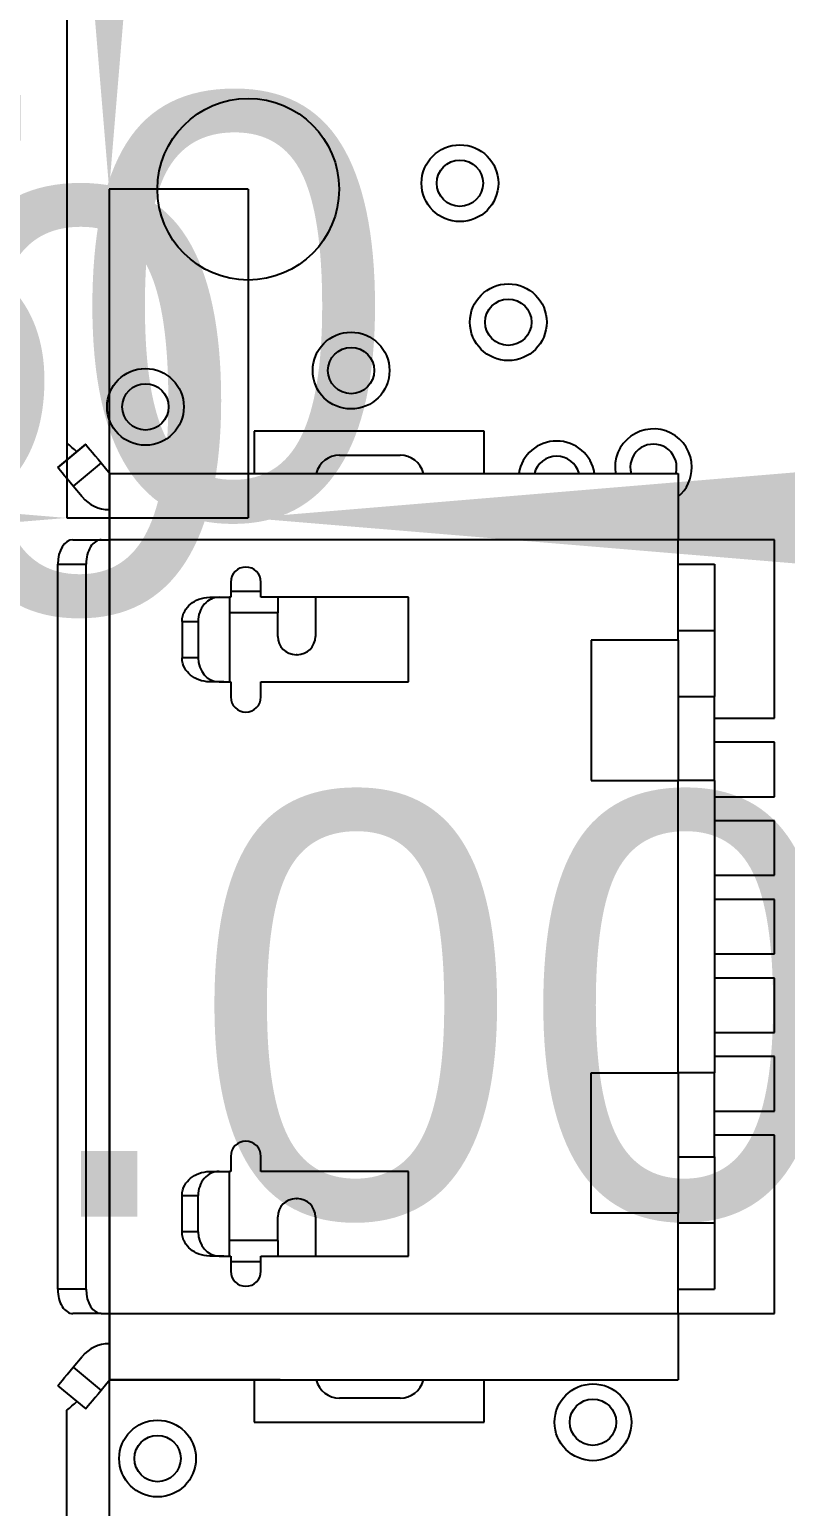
# Model space of a CAD drawing. Extents: x 68 to 194, y 85 to 140.
# Drawn here: x 78.48 to 84.72, y 100.55 to 112.77 of the extents above; entities that cross this region are included whole.
import ezdxf
from ezdxf.enums import TextEntityAlignment as Align

# ---------------------------------------------------------------- set-up
doc = ezdxf.new("R2010")
doc.units = 0
doc.layers.get('0').update_dxf_attribs({"linetype": 'CONTINUOUS'})
for name, color, linetype in [('Dimension001', 7, 'CONTINUOUS'), ('Dimension003', 7, 'CONTINUOUS'), ('Dimension006', 7, 'CONTINUOUS'), ('View004', 7, 'CONTINUOUS')]:
    doc.layers.add(name, color=color, linetype=linetype)
doc.styles.get("Standard").update_dxf_attribs({"font": 'arial.ttf'})
doc.dimstyles.get("Standard").update_dxf_attribs({"dimscale": 0, "dimtxt": 2.5, "dimasz": 2.5, "dimexe": 1.25, "dimexo": 0.625, "dimtad": 1, "dimtxsty": 'STANDARD', "dimcen": 2.5, "dimazin": 3, "dimtfac": 1, "dimtmove": 0, "dimatfit": 3})

# ---------------------------------------------------------------- blocks, each defined once
blk = doc.blocks.new('*Dimension001')
at = {"color": 0}
for points in [[(73.7167, 127.95), (74.55, 127.95), (74.1333, 122.95)], [(73.7167, 87.95), (74.55, 87.95), (74.1333, 92.95)]]:
    blk.add_solid(points, dxfattribs=at)
at = {"layer": 'Dimension001'}
for p, q in [((78.7833, 122.95), (74.1333, 122.95)), ((74.1333, 122.95), (74.1333, 92.95)), ((78.7833, 92.95), (74.1333, 92.95))]:
    blk.add_line(p, q, dxfattribs=at)
blk.add_text('30.00', height=3.5, dxfattribs=at).set_placement((74.1333, 107.95), align=Align.CENTER)
blk = doc.blocks.new('*Dimension003')
at = {"color": 0}
for points in [[(78.7167, 116.45), (79.55, 116.45), (79.1333, 111.45)], [(78.7167, 89.45), (79.55, 89.45), (79.1333, 94.45)]]:
    blk.add_solid(points, dxfattribs=at)
at = {"layer": 'Dimension003'}
for p, q in [((80.2833, 111.45), (79.1333, 111.45)), ((79.1333, 111.45), (79.1333, 94.45)), ((80.2833, 94.45), (79.1333, 94.45))]:
    blk.add_line(p, q, dxfattribs=at)
blk.add_text('17.00', height=3.5, dxfattribs=at).set_placement((79.1333, 102.95), align=Align.CENTER)
blk = doc.blocks.new('*Dimension006')
at = {"color": 0}
for points in [[(73.7833, 108.315), (73.7833, 109.148), (78.7833, 108.731)], [(85.2833, 108.315), (85.2833, 109.148), (80.2833, 108.731)]]:
    blk.add_solid(points, dxfattribs=at)
at = {"layer": 'Dimension006'}
for p, q in [((78.7833, 111.45), (78.7833, 108.731)), ((80.2833, 111.45), (80.2833, 108.731)), ((78.7833, 108.731), (80.2833, 108.731))]:
    blk.add_line(p, q, dxfattribs=at)
blk.add_text('1.50', height=3.5, dxfattribs=at).set_placement((76.7648, 108.731), align=Align.CENTER)

msp = doc.modelspace()

# ---------------------------------------------------------------- linework, layer by layer
at = {"layer": 'View004'}
for p, q in [((78.7833, 122.95), (78.7833, 109.35)), ((78.7833, 122.95), (78.7833, 109.35)), ((82.2333, 109.45), (80.3333, 109.45)), ((80.3333, 109.45), (80.3333, 109.1)), ((82.2333, 109.45), (80.3333, 109.45)), ((80.3333, 109.45), (80.3333, 109.1)), ((82.2333, 109.1), (82.2333, 109.45)), ((82.2333, 109.1), (82.2333, 109.45)), ((78.9392, 109.34), (78.7083, 109.148)), ((78.7083, 109.148), (78.9392, 109.34)), ((78.9392, 109.34), (78.7083, 109.148)), ((78.7083, 109.148), (78.9392, 109.34)), ((81.0383, 109.25), (81.5383, 109.25)), ((81.0383, 109.25), (81.5383, 109.25)), ((79.0669, 109.186), (78.836, 108.995)), ((79.0669, 109.186), (78.836, 108.995)), ((79.0669, 109.186), (79.1383, 109.1)), ((79.0669, 109.186), (79.1383, 109.1)), ((78.9104, 108.905), (78.836, 108.995)), ((78.9104, 108.905), (78.836, 108.995)), ((79.1383, 109.1), (83.8383, 109.1)), ((79.1383, 109.1), (83.8383, 109.1)), ((79.1383, 108.8), (79.1336, 108.8)), ((79.1383, 108.8), (79.1336, 108.8)), ((78.8331, 108.55), (79.0676, 108.55)), ((78.8331, 108.55), (79.0676, 108.55)), ((79.0676, 108.55), (79.1383, 108.55)), ((79.0676, 108.55), (79.1383, 108.55)), ((79.1383, 102.15), (79.1383, 108.55)), ((79.1383, 102.15), (79.1383, 108.55)), ((83.8383, 108.55), (79.1383, 108.55)), ((83.8383, 108.55), (79.1383, 108.55)), ((83.8383, 107.72), (83.8383, 108.55)), ((83.8383, 107.72), (83.8383, 108.55)), ((84.6333, 108.55), (83.8383, 108.55)), ((84.6333, 108.55), (83.8383, 108.55)), ((84.6333, 107.075), (84.6333, 108.55)), ((84.6333, 107.075), (84.6333, 108.55)), ((78.7083, 102.35), (78.7083, 108.35)), ((78.7083, 102.35), (78.7083, 108.35)), ((78.7083, 108.35), (78.9428, 108.35)), ((78.7083, 108.35), (78.9428, 108.35)), ((78.9428, 102.35), (78.9428, 108.35)), ((78.9428, 102.35), (78.9428, 108.35)), ((83.8383, 108.35), (84.1383, 108.35)), ((83.8383, 108.35), (84.1383, 108.35)), ((80.1383, 108.2), (80.1383, 108.075)), ((80.1383, 108.2), (80.1383, 108.075)), ((80.3883, 108.075), (80.3883, 108.2)), ((80.3883, 108.075), (80.3883, 108.2)), ((79.9667, 108.075), (80.0417, 108.075)), ((79.9667, 108.075), (80.0417, 108.075)), ((80.0417, 108.075), (80.1283, 108.075)), ((80.0417, 108.075), (80.1283, 108.075)), ((80.1383, 108.075), (80.1283, 108.075)), ((80.1283, 108.075), (80.1283, 107.375)), ((80.1383, 108.075), (80.1283, 108.075)), ((80.1283, 108.075), (80.1283, 107.375)), ((80.3883, 108.123), (80.1383, 108.123)), ((80.3883, 108.123), (80.1383, 108.123)), ((81.6083, 108.075), (80.3883, 108.075)), ((81.6083, 108.075), (80.3883, 108.075)), ((80.8383, 108.075), (80.8383, 107.75)), ((80.8383, 108.075), (80.8383, 107.75)), ((81.6083, 107.375), (81.6083, 108.075)), ((81.6083, 107.375), (81.6083, 108.075)), ((80.5283, 107.946), (80.1283, 107.946)), ((80.5283, 107.946), (80.1283, 107.946)), ((80.5283, 107.75), (80.5283, 107.946)), ((80.5283, 107.75), (80.5283, 107.946)), ((79.7357, 107.875), (79.7357, 107.575)), ((79.7357, 107.875), (79.7357, 107.575)), ((79.7357, 107.875), (79.8685, 107.875)), ((79.7357, 107.875), (79.8685, 107.875)), ((79.8685, 107.875), (79.8685, 107.575)), ((79.8685, 107.875), (79.8685, 107.575)), ((83.8383, 107.8), (84.1383, 107.8)), ((83.8383, 107.8), (84.1383, 107.8)), ((84.1383, 107.8), (84.1383, 107.253)), ((84.1383, 107.8), (84.1383, 107.253)), ((83.8383, 107.72), (83.1183, 107.72)), ((83.1183, 107.72), (83.1183, 106.56)), ((83.8383, 107.72), (83.1183, 107.72)), ((83.1183, 107.72), (83.1183, 106.56)), ((83.8383, 107.72), (83.8383, 106.56)), ((83.8383, 107.72), (83.8383, 106.56)), ((79.8685, 107.575), (79.7357, 107.575)), ((79.8685, 107.575), (79.7357, 107.575)), ((80.6883, 107.6), (80.6783, 107.6)), ((80.6883, 107.6), (80.6783, 107.6)), ((80.0821, 107.375), (79.9667, 107.375)), ((80.0417, 107.375), (79.9667, 107.375)), ((80.0821, 107.375), (79.9667, 107.375)), ((80.0417, 107.375), (79.9667, 107.375)), ((80.0417, 107.375), (80.1283, 107.375)), ((80.0417, 107.375), (80.1283, 107.375)), ((80.1283, 107.375), (80.1383, 107.375)), ((80.1283, 107.375), (80.1383, 107.375)), ((80.1383, 107.375), (80.1383, 107.25)), ((80.1383, 107.375), (80.1383, 107.25)), ((80.3883, 107.25), (80.3883, 107.375)), ((80.3883, 107.375), (81.6083, 107.375)), ((80.3883, 107.25), (80.3883, 107.375)), ((80.3883, 107.375), (81.6083, 107.375)), ((83.8383, 107.253), (84.1383, 107.253)), ((83.8383, 107.253), (84.1383, 107.253)), ((84.1383, 106.56), (84.1383, 107.253)), ((84.1383, 106.56), (84.1383, 107.253)), ((84.1383, 107.075), (84.6333, 107.075)), ((84.1383, 107.075), (84.6333, 107.075)), ((84.6333, 106.875), (84.1383, 106.875)), ((84.6333, 106.875), (84.1383, 106.875)), ((84.6333, 106.425), (84.6333, 106.875)), ((84.6333, 106.425), (84.6333, 106.875)), ((83.1183, 106.56), (83.8383, 106.56)), ((83.1183, 106.56), (83.8383, 106.56)), ((83.8383, 104.14), (83.8383, 106.56)), ((83.8383, 104.14), (83.8383, 106.56)), ((84.1383, 106.56), (84.1383, 104.14)), ((84.1383, 106.56), (84.1383, 104.14)), ((84.1383, 106.425), (84.6333, 106.425)), ((84.1383, 106.425), (84.6333, 106.425)), ((84.6333, 106.225), (84.1383, 106.225)), ((84.6333, 106.225), (84.1383, 106.225)), ((84.6333, 105.775), (84.6333, 106.225)), ((84.6333, 105.775), (84.6333, 106.225)), ((84.1383, 105.775), (84.6333, 105.775)), ((84.1383, 105.775), (84.6333, 105.775)), ((84.6333, 105.575), (84.1383, 105.575)), ((84.6333, 105.575), (84.1383, 105.575)), ((84.6333, 105.125), (84.6333, 105.575)), ((84.6333, 105.125), (84.6333, 105.575)), ((84.1383, 105.125), (84.6333, 105.125)), ((84.1383, 105.125), (84.6333, 105.125)), ((84.6333, 104.925), (84.1383, 104.925)), ((84.6333, 104.925), (84.1383, 104.925)), ((84.6333, 104.475), (84.6333, 104.925)), ((84.6333, 104.475), (84.6333, 104.925)), ((84.1383, 104.475), (84.6333, 104.475)), ((84.1383, 104.475), (84.6333, 104.475)), ((84.6333, 104.275), (84.1383, 104.275)), ((84.6333, 104.275), (84.1383, 104.275)), ((84.6333, 103.825), (84.6333, 104.275)), ((84.6333, 103.825), (84.6333, 104.275)), ((83.1183, 102.98), (83.1183, 104.14)), ((83.1183, 104.14), (83.8383, 104.14)), ((83.1183, 102.98), (83.1183, 104.14)), ((83.1183, 104.14), (83.8383, 104.14)), ((83.8383, 104.14), (83.8383, 102.98)), ((83.8383, 104.14), (83.8383, 102.98)), ((84.1383, 103.447), (84.1383, 104.14)), ((84.1383, 103.447), (84.1383, 104.14)), ((84.1383, 103.825), (84.6333, 103.825)), ((84.1383, 103.825), (84.6333, 103.825)), ((84.6333, 103.625), (84.1383, 103.625)), ((84.6333, 103.625), (84.1383, 103.625)), ((84.6333, 102.15), (84.6333, 103.625)), ((84.6333, 102.15), (84.6333, 103.625)), ((80.1383, 103.45), (80.1383, 103.325)), ((80.1383, 103.45), (80.1383, 103.325)), ((80.3883, 103.325), (80.3883, 103.45)), ((80.3883, 103.325), (80.3883, 103.45)), ((83.8383, 103.447), (84.1383, 103.447)), ((83.8383, 103.447), (84.1383, 103.447)), ((84.1383, 103.447), (84.1383, 102.9)), ((84.1383, 103.447), (84.1383, 102.9)), ((79.9667, 103.325), (80.0417, 103.325)), ((79.9667, 103.325), (80.0417, 103.325)), ((80.0417, 103.325), (80.1283, 103.325)), ((80.0417, 103.325), (80.1283, 103.325)), ((80.1383, 103.325), (80.1283, 103.325)), ((80.1283, 102.625), (80.1283, 103.325)), ((80.1383, 103.325), (80.1283, 103.325)), ((80.1283, 102.625), (80.1283, 103.325)), ((81.6083, 103.325), (80.3883, 103.325)), ((81.6083, 103.325), (80.3883, 103.325)), ((81.6083, 102.625), (81.6083, 103.325)), ((81.6083, 102.625), (81.6083, 103.325)), ((79.7357, 102.825), (79.7357, 103.125)), ((79.7357, 102.825), (79.7357, 103.125)), ((79.7357, 103.125), (79.8685, 103.125)), ((79.7357, 103.125), (79.8685, 103.125)), ((79.8685, 102.825), (79.8685, 103.125)), ((79.8685, 102.825), (79.8685, 103.125)), ((80.6783, 103.1), (80.6883, 103.1)), ((80.6783, 103.1), (80.6883, 103.1)), ((80.5283, 102.754), (80.5283, 102.95)), ((80.5283, 102.754), (80.5283, 102.95)), ((80.8383, 102.95), (80.8383, 102.625)), ((80.8383, 102.95), (80.8383, 102.625)), ((83.8383, 102.98), (83.1183, 102.98)), ((83.8383, 102.98), (83.1183, 102.98)), ((83.8383, 102.15), (83.8383, 102.98)), ((83.8383, 102.15), (83.8383, 102.98)), ((83.8383, 102.9), (84.1383, 102.9)), ((83.8383, 102.9), (84.1383, 102.9)), ((79.8685, 102.825), (79.7357, 102.825)), ((79.8685, 102.825), (79.7357, 102.825)), ((80.5283, 102.754), (80.1283, 102.754)), ((80.5283, 102.754), (80.1283, 102.754)), ((80.0821, 102.625), (79.9667, 102.625)), ((80.0417, 102.625), (79.9667, 102.625)), ((80.0821, 102.625), (79.9667, 102.625)), ((80.0417, 102.625), (79.9667, 102.625)), ((80.0417, 102.625), (80.1283, 102.625)), ((80.0417, 102.625), (80.1283, 102.625)), ((80.1283, 102.625), (80.1383, 102.625)), ((80.1283, 102.625), (80.1383, 102.625)), ((80.1383, 102.625), (80.1383, 102.5)), ((80.1383, 102.625), (80.1383, 102.5)), ((80.3883, 102.577), (80.1383, 102.577)), ((80.3883, 102.577), (80.1383, 102.577)), ((80.3883, 102.5), (80.3883, 102.625)), ((80.3883, 102.625), (81.6083, 102.625)), ((80.3883, 102.5), (80.3883, 102.625)), ((80.3883, 102.625), (81.6083, 102.625)), ((78.9428, 102.35), (78.7083, 102.35)), ((78.9428, 102.35), (78.7083, 102.35)), ((83.8383, 102.35), (84.1383, 102.35)), ((83.8383, 102.35), (84.1383, 102.35)), ((79.0676, 102.15), (78.8331, 102.15)), ((79.0676, 102.15), (78.8331, 102.15)), ((79.0676, 102.15), (79.1383, 102.15)), ((79.0676, 102.15), (79.1383, 102.15)), ((79.1383, 102.15), (83.8383, 102.15)), ((79.1383, 102.15), (83.8383, 102.15)), ((83.8383, 102.15), (84.6333, 102.15)), ((83.8383, 102.15), (84.6333, 102.15)), ((79.1336, 101.9), (79.1383, 101.9)), ((79.1336, 101.9), (79.1383, 101.9)), ((78.836, 101.705), (78.9104, 101.795)), ((78.836, 101.705), (78.9104, 101.795)), ((78.836, 101.705), (79.0669, 101.514)), ((78.836, 101.705), (79.0669, 101.514)), ((78.7083, 101.552), (78.9392, 101.36)), ((78.7083, 101.552), (78.9392, 101.36)), ((79.1383, 101.6), (79.0669, 101.514)), ((79.1383, 101.6), (79.0669, 101.514)), ((79.1383, 101.6), (83.8383, 101.6)), ((80.5468, 101.6), (79.1383, 101.6)), ((79.1383, 101.6), (83.8383, 101.6)), ((80.5468, 101.6), (79.1383, 101.6)), ((80.3333, 101.6), (80.3333, 101.25)), ((80.3333, 101.6), (80.3333, 101.25)), ((82.0299, 101.6), (83.8383, 101.6)), ((82.0299, 101.6), (83.8383, 101.6)), ((82.2333, 101.25), (82.2333, 101.6)), ((82.2333, 101.25), (82.2333, 101.6)), ((81.5383, 101.45), (81.0383, 101.45)), ((81.5383, 101.45), (81.0383, 101.45)), ((78.7833, 92.95), (78.7833, 101.35)), ((78.7833, 92.95), (78.7833, 101.35)), ((80.3333, 101.25), (82.2333, 101.25)), ((80.3333, 101.25), (82.2333, 101.25))]:
    msp.add_line(p, q, dxfattribs=at)
for centre, radius in [((80.2833, 111.45), 0.751), ((80.2833, 111.45), 0.751), ((82.0333, 111.5), 0.3175), ((82.0333, 111.5), 0.3175), ((82.0333, 111.5), 0.1915), ((82.0333, 111.5), 0.1915), ((82.4333, 110.35), 0.3175), ((82.4333, 110.35), 0.3175), ((82.4333, 110.35), 0.1915), ((82.4333, 110.35), 0.1915), ((81.1333, 109.95), 0.3175), ((81.1333, 109.95), 0.3175), ((81.1333, 109.95), 0.1915), ((81.1333, 109.95), 0.1915), ((79.4333, 109.65), 0.3175), ((79.4333, 109.65), 0.3175), ((79.4333, 109.65), 0.1915), ((79.4333, 109.65), 0.1915), ((83.1333, 101.25), 0.3175), ((83.1333, 101.25), 0.3175), ((83.1333, 101.25), 0.1915), ((83.1333, 101.25), 0.1915), ((79.5333, 100.95), 0.3175), ((79.5333, 100.95), 0.3175), ((79.5333, 100.95), 0.1915), ((79.5333, 100.95), 0.1915)]:
    msp.add_circle(centre, radius, dxfattribs=at)
for centre, radius, start, end in [((77.9469, 108.296), 1.3452, 46.9218, 51.5546), ((77.9469, 108.296), 1.3452, 46.9218, 51.5546), ((82.8333, 109.05), 0.3175, 9.06067, 170.939), ((82.8333, 109.05), 0.3175, 9.06067, 170.939), ((83.6333, 109.15), 0.3175, 0, -170.939), ((83.6333, 109.15), 0.3175, 0, -170.939), ((81.0383, 109.05), 0.2, 90, 165.522), ((81.0383, 109.05), 0.2, 90, 165.522), ((81.5383, 109.05), 0.2, 14.4775, 90), ((81.5383, 109.05), 0.2, 14.4775, 90), ((82.8333, 109.05), 0.1915, 15.1351, 164.865), ((82.8333, 109.05), 0.1915, 15.1351, 164.865), ((83.6333, 109.15), 0.1915, 0, -164.865), ((83.6333, 109.15), 0.1915, 0, -164.865), ((83.6333, 109.15), 0.1915, -15.1351, 0), ((83.6333, 109.15), 0.1915, -15.1351, 0), ((83.6333, 109.15), 0.3175, -49.7841, 0), ((83.6333, 109.15), 0.3175, -49.7841, 0), ((79.1336, 109.09), 0.29, -140.319, -90), ((79.1336, 109.09), 0.29, -140.319, -90), ((80.2633, 108.2), 0.125, 0, 180), ((80.2633, 108.2), 0.125, 0, 180), ((80.6783, 107.75), 0.15, -180, -90), ((80.6783, 107.75), 0.15, -180, -90), ((80.6883, 107.75), 0.15, -90, 0), ((80.6883, 107.75), 0.15, -90, 0), ((80.2633, 107.25), 0.125, 180, 0), ((80.2633, 107.25), 0.125, 180, 0), ((80.2633, 103.45), 0.125, 0, 180), ((80.2633, 103.45), 0.125, 0, 180), ((80.6783, 102.95), 0.15, 90, 180), ((80.6783, 102.95), 0.15, 90, 180), ((80.6883, 102.95), 0.15, 0, 90), ((80.6883, 102.95), 0.15, 0, 90), ((80.2633, 102.5), 0.125, 180, 0), ((80.2633, 102.5), 0.125, 180, 0), ((79.1336, 101.61), 0.29, 90, 140.319), ((79.1336, 101.61), 0.29, 90, 140.319), ((81.0383, 101.65), 0.2, -165.522, -90), ((81.0383, 101.65), 0.2, -165.522, -90), ((81.5383, 101.65), 0.2, -90, -14.4775), ((81.5383, 101.65), 0.2, -90, -14.4775), ((77.9469, 102.404), 1.3452, -51.5546, -46.9218), ((77.9469, 102.404), 1.3452, -51.5546, -46.9218)]:
    msp.add_arc(centre, radius, start, end, dxfattribs=at)
for centre, major_axis, ratio, start_param, end_param in [((78.8331, 108.35), (0, 0.2), 0.623744, 0, -4.71239), ((78.8331, 108.35), (0, 0.2), 0.623744, 0, -4.71239), ((79.0676, 108.35), (0, -0.2), 0.623744, 3.14159, 4.71239), ((79.0676, 108.35), (0, -0.2), 0.623744, 3.14159, 4.71239), ((80.0417, 107.875), (0, -0.2), 0.866025, 3.14159, 4.71239), ((80.0417, 107.875), (0, -0.2), 0.866025, 3.14159, 4.71239), ((78.8331, 107.65), (0, 0.2), 0.623744, 1.57079, 1.5708), ((78.8331, 107.65), (0, 0.2), 0.623744, 1.57079, 1.5708), ((80.0417, 107.575), (0, -0.2), 0.866025, 4.71239, 0), ((80.0417, 107.575), (0, -0.2), 0.866025, 4.71239, 0), ((80.0417, 103.125), (0, -0.2), 0.866025, 3.14159, 4.71239), ((80.0417, 103.125), (0, -0.2), 0.866025, 3.14159, 4.71239), ((78.8331, 103.05), (0, -0.2), 0.623744, -1.5708, -1.57079), ((78.8331, 103.05), (0, -0.2), 0.623744, -1.5708, -1.57079), ((80.0417, 102.825), (0, -0.2), 0.866025, 4.71239, 0), ((80.0417, 102.825), (0, -0.2), 0.866025, 4.71239, 0), ((78.8331, 102.35), (0, 0.2), 0.623744, -4.71239, -3.14159), ((78.8331, 102.35), (0, 0.2), 0.623744, -4.71239, -3.14159), ((79.0676, 102.35), (0, -0.2), 0.623744, 4.71239, 0), ((79.0676, 102.35), (0, -0.2), 0.623744, 4.71239, 0)]:
    msp.add_ellipse(centre, major_axis=major_axis, ratio=ratio, start_param=start_param, end_param=end_param, dxfattribs=at)
for points, degree in [([(78.9392, 109.34), (78.9378, 109.342), (78.9987, 109.268), (79.0669, 109.186)], 3), ([(78.9392, 109.34), (78.9378, 109.342), (78.9987, 109.268), (79.0669, 109.186)], 3), ([(78.836, 108.995), (78.7678, 109.077), (78.7069, 109.15), (78.7083, 109.148)], 3), ([(78.836, 108.995), (78.7678, 109.077), (78.7069, 109.15), (78.7083, 109.148)], 3), ([(80.5283, 108.075), (80.5283, 108.016), (80.5283, 107.946)], 2), ([(80.5283, 108.075), (80.5283, 108.016), (80.5283, 107.946)], 2), ([(80.5283, 102.754), (80.5283, 102.684), (80.5283, 102.625)], 2), ([(80.5283, 102.754), (80.5283, 102.684), (80.5283, 102.625)], 2), ([(78.7083, 101.552), (78.7069, 101.55), (78.7678, 101.623), (78.836, 101.705)], 3), ([(78.7083, 101.552), (78.7069, 101.55), (78.7678, 101.623), (78.836, 101.705)], 3), ([(80.5468, 101.6), (80.588, 101.6), (80.7055, 101.6), (80.8283, 101.6)], 3), ([(80.5468, 101.6), (80.588, 101.6), (80.7055, 101.6), (80.8283, 101.6)], 3), ([(81.7483, 101.6), (81.8712, 101.6), (81.9887, 101.6), (82.0299, 101.6)], 3), ([(81.7483, 101.6), (81.8712, 101.6), (81.9887, 101.6), (82.0299, 101.6)], 3), ([(79.0669, 101.514), (78.9987, 101.432), (78.9378, 101.358), (78.9392, 101.36)], 3), ([(79.0669, 101.514), (78.9987, 101.432), (78.9378, 101.358), (78.9392, 101.36)], 3)]:
    msp.add_open_spline(points, degree=degree, dxfattribs=at)
for points, knots in [([(79.1383, 108.55), (79.1383, 108.694), (79.1383, 108.837), (79.1383, 108.939), (79.1383, 109.041), (79.1383, 109.1), (79.1383, 109.1)], [0, 0, 0, 0, 0.785398, 0.785398, 0.785398, 1.5708, 1.5708, 1.5708, 1.5708]), ([(79.1383, 108.55), (79.1383, 108.694), (79.1383, 108.837), (79.1383, 108.939), (79.1383, 109.041), (79.1383, 109.1), (79.1383, 109.1)], [0, 0, 0, 0, 0.785398, 0.785398, 0.785398, 1.5708, 1.5708, 1.5708, 1.5708]), ([(83.8383, 109.1), (83.8383, 109.1), (83.8383, 109.041), (83.8383, 108.939), (83.8383, 108.837), (83.8383, 108.694), (83.8383, 108.55)], [0, 0, 0, 0, 0.785398, 0.785398, 0.785398, 1.5708, 1.5708, 1.5708, 1.5708]), ([(83.8383, 109.1), (83.8383, 109.1), (83.8383, 109.041), (83.8383, 108.939), (83.8383, 108.837), (83.8383, 108.694), (83.8383, 108.55)], [0, 0, 0, 0, 0.785398, 0.785398, 0.785398, 1.5708, 1.5708, 1.5708, 1.5708]), ([(84.1383, 108.35), (84.1383, 108.35), (84.1383, 108.291), (84.1383, 108.189), (84.1383, 108.087), (84.1383, 107.944), (84.1383, 107.8)], [0, 0, 0, 0, 0.785398, 0.785398, 0.785398, 1.5708, 1.5708, 1.5708, 1.5708]), ([(84.1383, 108.35), (84.1383, 108.35), (84.1383, 108.291), (84.1383, 108.189), (84.1383, 108.087), (84.1383, 107.944), (84.1383, 107.8)], [0, 0, 0, 0, 0.785398, 0.785398, 0.785398, 1.5708, 1.5708, 1.5708, 1.5708]), ([(79.7357, 107.875), (79.7372, 107.945), (79.7691, 107.985), (79.8068, 108.019), (79.8468, 108.051), (79.8957, 108.074), (79.9667, 108.075)], [0, 0, 0, 0, 0.5, 0.5, 0.5, 1, 1, 1, 1]), ([(79.7357, 107.875), (79.7372, 107.945), (79.7691, 107.985), (79.8068, 108.019), (79.8468, 108.051), (79.8957, 108.074), (79.9667, 108.075)], [0, 0, 0, 0, 0.5, 0.5, 0.5, 1, 1, 1, 1]), ([(79.9667, 107.375), (79.8957, 107.376), (79.8468, 107.399), (79.8068, 107.431), (79.7691, 107.465), (79.7372, 107.505), (79.7357, 107.575)], [0, 0, 0, 0, 0.5, 0.5, 0.5, 1, 1, 1, 1]), ([(79.9667, 107.375), (79.8957, 107.376), (79.8468, 107.399), (79.8068, 107.431), (79.7691, 107.465), (79.7372, 107.505), (79.7357, 107.575)], [0, 0, 0, 0, 0.5, 0.5, 0.5, 1, 1, 1, 1]), ([(84.1383, 106.56), (84.1367, 106.56), (84.1074, 106.56), (84.0505, 106.56), (83.9946, 106.56), (83.9171, 106.56), (83.8383, 106.56)], [0, 0, 0, 0, 0.785398, 0.785398, 0.785398, 1.5708, 1.5708, 1.5708, 1.5708]), ([(84.1383, 106.56), (84.1367, 106.56), (84.1074, 106.56), (84.0505, 106.56), (83.9946, 106.56), (83.9171, 106.56), (83.8383, 106.56)], [0, 0, 0, 0, 0.785398, 0.785398, 0.785398, 1.5708, 1.5708, 1.5708, 1.5708]), ([(84.1383, 104.14), (84.1367, 104.14), (84.1074, 104.14), (84.0505, 104.14), (83.9946, 104.14), (83.9171, 104.14), (83.8383, 104.14)], [0, 0, 0, 0, 0.785398, 0.785398, 0.785398, 1.5708, 1.5708, 1.5708, 1.5708]), ([(84.1383, 104.14), (84.1367, 104.14), (84.1074, 104.14), (84.0505, 104.14), (83.9946, 104.14), (83.9171, 104.14), (83.8383, 104.14)], [0, 0, 0, 0, 0.785398, 0.785398, 0.785398, 1.5708, 1.5708, 1.5708, 1.5708]), ([(79.7357, 103.125), (79.7372, 103.195), (79.7691, 103.235), (79.8068, 103.269), (79.8468, 103.301), (79.8957, 103.324), (79.9667, 103.325)], [0, 0, 0, 0, 0.5, 0.5, 0.5, 1, 1, 1, 1]), ([(79.7357, 103.125), (79.7372, 103.195), (79.7691, 103.235), (79.8068, 103.269), (79.8468, 103.301), (79.8957, 103.324), (79.9667, 103.325)], [0, 0, 0, 0, 0.5, 0.5, 0.5, 1, 1, 1, 1]), ([(84.1383, 102.9), (84.1383, 102.756), (84.1383, 102.613), (84.1383, 102.511), (84.1383, 102.409), (84.1383, 102.35), (84.1383, 102.35)], [0, 0, 0, 0, 0.785398, 0.785398, 0.785398, 1.5708, 1.5708, 1.5708, 1.5708]), ([(84.1383, 102.9), (84.1383, 102.756), (84.1383, 102.613), (84.1383, 102.511), (84.1383, 102.409), (84.1383, 102.35), (84.1383, 102.35)], [0, 0, 0, 0, 0.785398, 0.785398, 0.785398, 1.5708, 1.5708, 1.5708, 1.5708]), ([(79.9667, 102.625), (79.8957, 102.626), (79.8468, 102.649), (79.8068, 102.681), (79.7691, 102.715), (79.7372, 102.755), (79.7357, 102.825)], [0, 0, 0, 0, 0.5, 0.5, 0.5, 1, 1, 1, 1]), ([(79.9667, 102.625), (79.8957, 102.626), (79.8468, 102.649), (79.8068, 102.681), (79.7691, 102.715), (79.7372, 102.755), (79.7357, 102.825)], [0, 0, 0, 0, 0.5, 0.5, 0.5, 1, 1, 1, 1]), ([(83.8383, 102.35), (83.9171, 102.35), (83.9946, 102.35), (84.0505, 102.35), (84.1074, 102.35), (84.1367, 102.35), (84.1383, 102.35)], [0, 0, 0, 0, 0.785398, 0.785398, 0.785398, 1.5708, 1.5708, 1.5708, 1.5708]), ([(83.8383, 102.35), (83.9171, 102.35), (83.9946, 102.35), (84.0505, 102.35), (84.1074, 102.35), (84.1367, 102.35), (84.1383, 102.35)], [0, 0, 0, 0, 0.785398, 0.785398, 0.785398, 1.5708, 1.5708, 1.5708, 1.5708]), ([(79.1383, 101.6), (79.1383, 101.6), (79.1383, 101.659), (79.1383, 101.761), (79.1383, 101.863), (79.1383, 102.006), (79.1383, 102.15)], [0, 0, 0, 0, 0.785398, 0.785398, 0.785398, 1.5708, 1.5708, 1.5708, 1.5708]), ([(79.1383, 101.6), (79.1383, 101.6), (79.1383, 101.659), (79.1383, 101.761), (79.1383, 101.863), (79.1383, 102.006), (79.1383, 102.15)], [0, 0, 0, 0, 0.785398, 0.785398, 0.785398, 1.5708, 1.5708, 1.5708, 1.5708]), ([(83.8383, 102.15), (83.8383, 102.006), (83.8383, 101.863), (83.8383, 101.761), (83.8383, 101.659), (83.8383, 101.6), (83.8383, 101.6)], [0, 0, 0, 0, 0.785398, 0.785398, 0.785398, 1.5708, 1.5708, 1.5708, 1.5708]), ([(83.8383, 102.15), (83.8383, 102.006), (83.8383, 101.863), (83.8383, 101.761), (83.8383, 101.659), (83.8383, 101.6), (83.8383, 101.6)], [0, 0, 0, 0, 0.785398, 0.785398, 0.785398, 1.5708, 1.5708, 1.5708, 1.5708])]:
    msp.add_open_spline(points, degree=3, knots=knots, dxfattribs=at)

# ---------------------------------------------------------------- dimensions: what is measured, and where the dimension line sits
at = {"layer": 'Dimension001'}
dim = msp.add_linear_dim(base=(74.1333, 107.95), p1=(78.7833, 122.95), p2=(78.7833, 92.95), angle=90, text='30.00', dimstyle='STANDARD', dxfattribs=at)
dim.commit()
dim.dimension.update_dxf_attribs({"geometry": '*Dimension001', "text_midpoint": (69.1333, 107.95)})
at = {"layer": 'Dimension003'}
dim = msp.add_linear_dim(base=(79.1333, 102.95), p1=(80.2833, 111.45), p2=(80.2833, 94.45), angle=90, text='17.00', dimstyle='STANDARD', dxfattribs=at)
dim.commit()
dim.dimension.update_dxf_attribs({"geometry": '*Dimension003', "text_midpoint": (74.1333, 102.95)})
at = {"layer": 'Dimension006'}
dim = msp.add_linear_dim(base=(76.7648, 108.731), p1=(78.7833, 111.45), p2=(80.2833, 111.45), text='1.50', dimstyle='STANDARD', dxfattribs=at)
dim.commit()
dim.dimension.update_dxf_attribs({"geometry": '*Dimension006', "text_midpoint": (76.7648, 113.731)})

doc.saveas('drawing.dxf')
